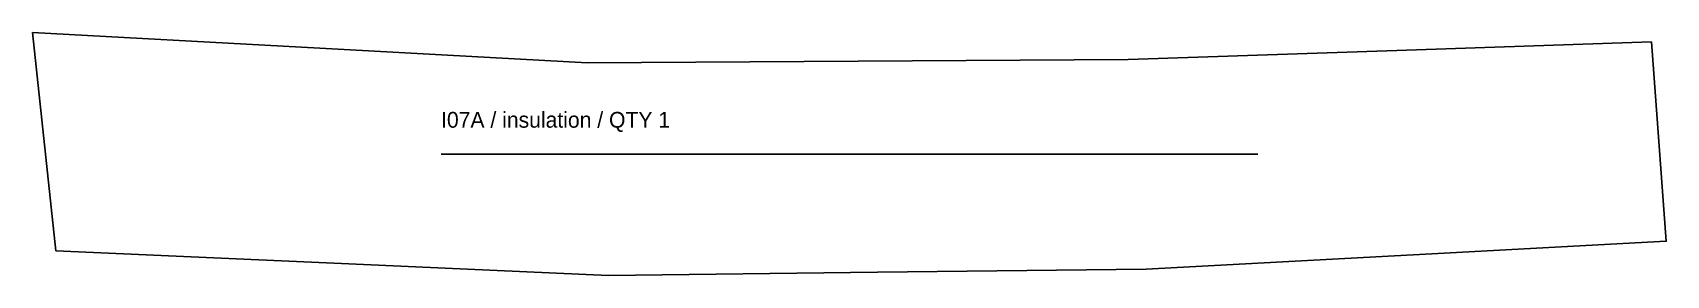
# Model space of a CAD drawing. Header units: millimetres. Extents: x 9 to 940, y 8 to 146.
import ezdxf

# ---------------------------------------------------------------- set-up
doc = ezdxf.new("R2010")
doc.units = ezdxf.units.MM
for name, color, linetype in [('CUT', 7, 'Continuous'), ('GRAIN', 3, 'Continuous'), ('ID', 7, 'Continuous'), ('SEW', 5, 'Continuous')]:
    doc.layers.add(name, color=color, linetype=linetype)

msp = doc.modelspace()

# ---------------------------------------------------------------- linework, layer by layer
at = {"layer": 'CUT'}
msp.add_lwpolyline([(22.24, 22.07), (8.95, 146.38), (162.18, 138.05), (325.04, 129.25), (479.12, 130.18), (633.06, 131.13), (785.94, 136.25), (931.04, 141.11), (939.55, 27.45), (795.4, 19.69), (643.26, 11.49), (490.13, 9.76), (337.06, 8), (176.33, 15.21)], close=True, dxfattribs=at)
at = {"layer": 'GRAIN'}
msp.add_line((241.6, 77.19), (706.9, 77.19), dxfattribs=at)
at = {"layer": 'SEW'}
msp.add_lwpolyline([(22.24, 22.07), (8.95, 146.38), (162.18, 138.05), (325.04, 129.25), (479.12, 130.18), (633.06, 131.13), (785.94, 136.25), (931.04, 141.11), (939.55, 27.45), (795.4, 19.69), (643.26, 11.49), (490.13, 9.76), (337.06, 8), (176.33, 15.21)], close=True, dxfattribs=at)

# ---------------------------------------------------------------- texts
at = {"layer": 'ID'}
msp.add_text('I07A / insulation / QTY 1', height=9, dxfattribs=at).set_placement((241.6, 92.19))

doc.saveas('drawing.dxf')
